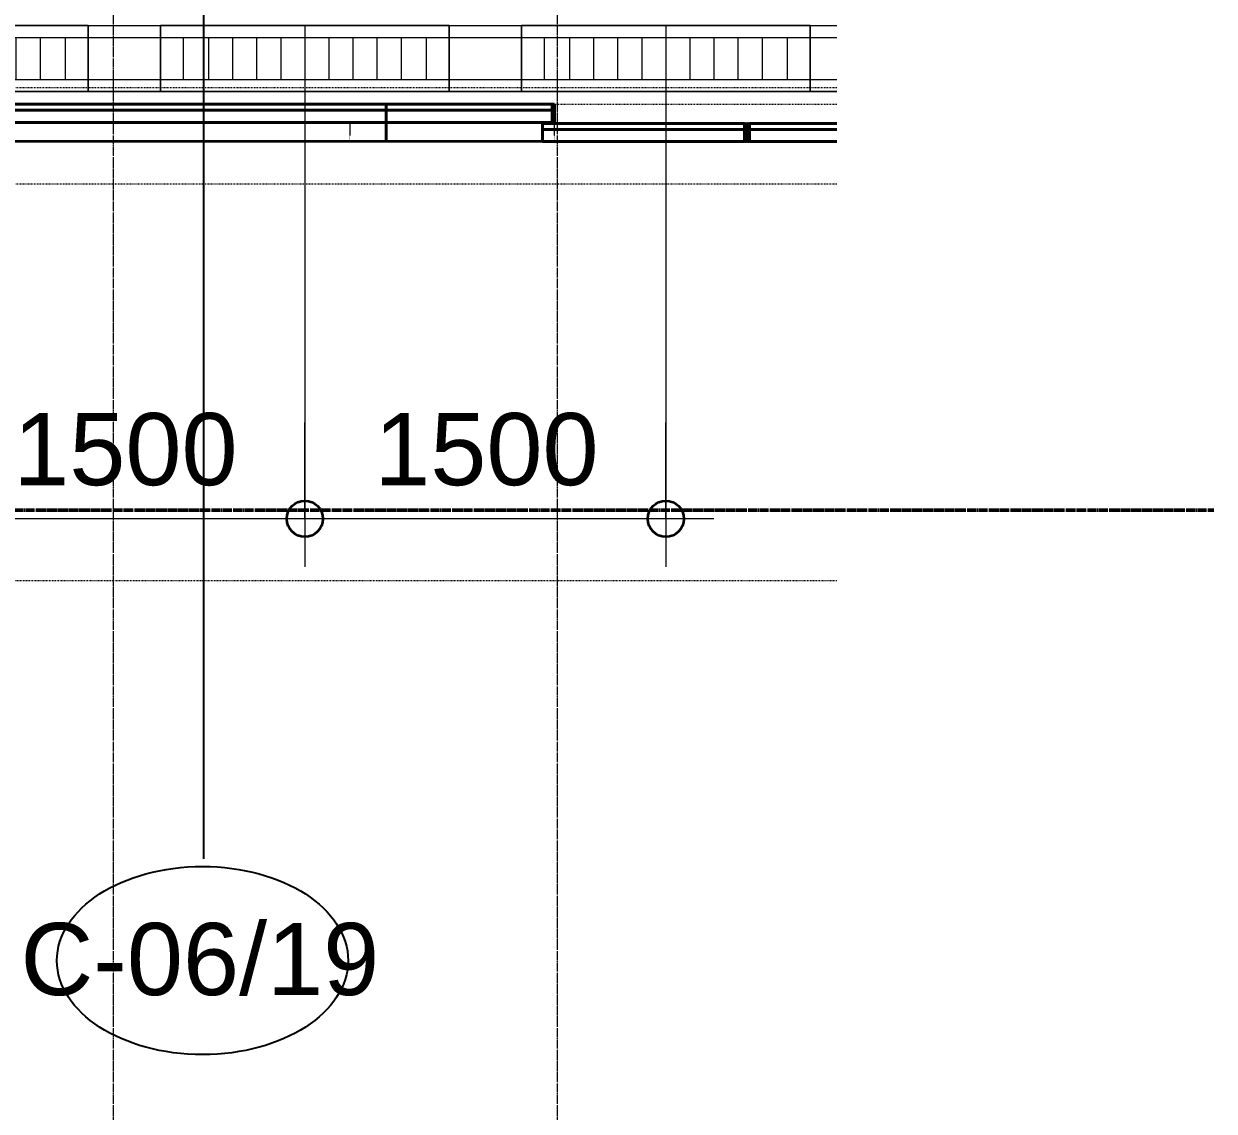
# Model space of a CAD drawing. Header units: millimetres. Extents: x -920221 to -841619, y -18676 to 22445.
# Drawn here: x -849500 to -844554, y -4086 to 434 of the extents above; entities that cross this region are included whole.
import ezdxf

# ---------------------------------------------------------------- set-up
doc = ezdxf.new("R2010")
doc.units = ezdxf.units.MM
for name, pattern in [('DASH', [6.35, 3.175, -3.175]), ('DPA_Grid _ Level 100', [10, 5.5, -1.6, 1.3, -1.6]), ('DPA_Hidden 50', [3, 2, -1]), ('DPA_Hidden 500', [1.4, 0.8, -0.6])]:
    doc.linetypes.add(name, pattern=pattern)
for name, color, linetype, lineweight in [('A-ANNO-DIMS', 1, 'Continuous', 9), ('A-ANNO-DIMS-100', 1, 'Continuous', 9), ('A-ANNO-NOTE', 3, 'Continuous', 25), ('A-DETL', 1, 'Continuous', 70), ('A-GENM', 1, 'Continuous', 9), ('A-GENM-HDLN', 2, 'DPA_Hidden 500', 9), ('A-GLAZ-CURT', 2, 'Continuous', 9), ('G-ANNO-SECL', 3, 'Continuous', 9), ('Q-SPCQ', 2, 'Continuous', 35), ('Q-SPCQ-HDLN', 2, 'DASH', 9), ('S-GRID', 251, 'Continuous', 9)]:
    doc.layers.add(name, color=color, linetype=linetype, lineweight=lineweight)
doc.styles.add('Arial_2', font='arial.ttf', dxfattribs={"height": 300})
doc.dimstyles.new('DPA-DIM-3_0_C-C', dxfattribs={"dimscale": 304.8, "dimtxt": 306.07782, "dimasz": 0.492126, "dimexe": 0.656168, "dimexo": 0.0625, "dimgap": 0.164042, "dimtad": 1, "dimdec": 0, "dimzin": 0, "dimdsep": 46, "dimtxsty": 'Arial_2', "dimblk1": 'DOTBLANK', "dimblk2": 'DOTBLANK', "dimsah": 1, "dimcen": 0.09, "dimdle": 0.656168, "dimadec": 8, "dimazin": 0, "dimtfac": 1, "dimtdec": 4, "dimtix": 1, "dimtmove": 0, "dimatfit": 3, "dimfxl": 1.312336, "dimfxlon": 1, "dimtvp": 1, "dimtolj": 1, "dimtzin": 0, "dimarcsym": 2})

# ---------------------------------------------------------------- blocks, each defined once
blk = doc.blocks.new('DPA_Speciality_PlatformScreenDoor - Length_135300-12767973-4280-01 ENLARGED LOWER PLATFORM LEVEL - REFLECTED CEILING PLAN - SHEET 1')
at = {"layer": 'A-GENM'}
for p, q in [((129089.3, -250), (129157.5, -250)), ((129157.5, -250), (129089.3, -250)), ((129089.9, -250), (129160.3, -250)), ((129160.3, -250), (129089.9, -250)), ((129962.5, -250), (129764.7, -250)), ((129764.7, -250), (129962.5, -250)), ((129857.5, -250), (129767.5, -250)), ((129767.5, -250), (129857.5, -250)), ((129867.5, -250), (129957.5, -250)), ((129957.5, -250), (129867.5, -250)), ((130532.8, -330), (130656.6, -330)), ((130543.4, -330), (130596.5, -330)), ((130592.9, -330), (130646, -330)), ((132032.8, -330), (132156.6, -330)), ((132043.4, -330), (132096.5, -330)), ((132092.9, -330), (132146, -330)), ((134190.3, -330), (134314.1, -330)), ((134200.9, -330), (134254, -330)), ((134250.4, -330), (134303.5, -330)), ((134025, -430), (134025, -380)), ((134025, -380), (135105, -380)), ((135105, -430), (135105, -380)), ((135125, -380), (135125, -1460)), ((135125, -1441.6), (135125, -380)), ((135175, -380), (135175, -1460)), ((135175, -1441.6), (135175, -380)), ((134025, -430), (135105, -430))]:
    blk.add_line(p, q, dxfattribs=at)
blk.add_arc((135105, -380), 1080, 180, 271.0611, dxfattribs=at)
at = {"layer": 'A-GENM-HDLN'}
for p, q in [((130262.5, -175), (130262.5, -250)), ((130262.5, -175), (131112.5, -175)), ((131112.5, -250), (131112.5, -175)), ((130262.5, -250), (131112.5, -250))]:
    blk.add_line(p, q, dxfattribs=at)
at = {"layer": 'Q-SPCQ', "linetype": 'DASH', "lineweight": 9}
blk.add_line((129089.3, 1650), (134300, 1650), dxfattribs=at)
at = {"layer": 'Q-SPCQ'}
for p, q in [((129089.3, -175), (129452.5, -175)), ((129452.5, -175), (129089.3, -175)), ((129422.5, -175), (129089.3, -175)), ((129089.3, -175), (129422.5, -175)), ((129089.3, -175), (129422.5, -175)), ((129422.5, -175), (129089.3, -175)), ((129452.5, -225), (129452.5, -175)), ((129452.5, -225), (129452.5, -175)), ((129452.5, -180), (129452.5, -245)), ((129452.5, -245), (129452.5, -180)), ((129462.5, -245), (129462.5, -180)), ((129462.5, -180), (129462.5, -245)), ((129462.5, -180), (129462.5, -245)), ((129462.5, -245), (129462.5, -180)), ((130312.5, -175), (129472.5, -175)), ((129472.5, -175), (130312.5, -175)), ((129472.5, -175), (129472.5, -225)), ((129472.5, -175), (129472.5, -225)), ((129472.5, -245), (129472.5, -180)), ((129472.5, -180), (129472.5, -245)), ((129502.5, -175), (130282.5, -175)), ((130282.5, -175), (129502.5, -175)), ((130282.5, -175), (129502.5, -175)), ((129502.5, -175), (130282.5, -175)), ((130262.5, -175), (130962.5, -175)), ((130312.5, -225), (130312.5, -175)), ((130312.5, -175), (130312.5, -225)), ((130962.5, -175), (130962.5, -330)), ((130962.5, -175), (133337.5, -175)), ((130962.5, -330), (130962.5, -175)), ((130962.5, -200), (130962.5, -175.9)), ((130962.5, -175.9), (130962.5, -200)), ((133337.5, -330), (133337.5, -175)), ((133337.5, -175), (133337.5, -330)), ((133337.5, -175), (135200, -175)), ((133337.5, -175.9), (133337.5, -200)), ((133337.5, -200), (133337.5, -175.9)), ((135200, -330), (135200, -175)), ((135200, -175.9), (135200, -200)), ((129089.3, -225), (129402.5, -225)), ((129402.5, -225), (129089.3, -225)), ((129452.5, -225), (129089.3, -225)), ((129089.3, -225), (129452.5, -225)), ((129089.3, -225), (129402.5, -225)), ((129402.5, -225), (129089.3, -225)), ((129452.5, -225), (129089.3, -225)), ((129089.3, -225), (129452.5, -225)), ((129089.3, -225), (129452.5, -225)), ((129452.5, -225), (129089.3, -225)), ((129089.3, -225), (129422.5, -225)), ((129422.5, -225), (129089.3, -225)), ((129422.5, -225), (129089.3, -225)), ((129089.3, -225), (129422.5, -225)), ((129452.5, -225), (129452.5, -250)), ((129452.5, -250), (129452.5, -225)), ((129452.5, -250), (129452.5, -225)), ((129452.5, -225), (129452.5, -250)), ((129472.5, -225), (130312.5, -225)), ((130312.5, -225), (129472.5, -225)), ((129472.5, -250), (129472.5, -225)), ((129472.5, -225), (129472.5, -250)), ((130312.5, -225), (129472.5, -225)), ((129472.5, -225), (129472.5, -250)), ((129472.5, -250), (129472.5, -225)), ((129472.5, -225), (130312.5, -225)), ((130312.5, -225), (129472.5, -225)), ((129472.5, -225), (130312.5, -225)), ((130282.5, -225), (129502.5, -225)), ((129502.5, -225), (130282.5, -225)), ((129502.5, -225), (130282.5, -225)), ((130282.5, -225), (129502.5, -225)), ((130262.5, -225), (129522.5, -225)), ((129522.5, -225), (130262.5, -225)), ((130262.5, -225), (129522.5, -225)), ((129522.5, -225), (130262.5, -225)), ((130312.5, -225), (130312.5, -250)), ((130312.5, -225), (130312.5, -250)), ((130312.5, -250), (130312.5, -225)), ((130312.5, -225), (130312.5, -250)), ((130962.5, -305), (130962.5, -200)), ((130962.5, -200), (130962.5, -305)), ((133337.5, -200), (133337.5, -305)), ((133337.5, -305), (133337.5, -200)), ((135200, -200), (135200, -305)), ((129089.3, -250), (129402.5, -250)), ((129402.5, -250), (129089.3, -250)), ((129452.5, -250), (129089.3, -250)), ((129089.3, -250), (129452.5, -250)), ((129089.3, -250), (129402.5, -250)), ((129402.5, -250), (129089.3, -250)), ((129089.3, -250), (129452.5, -250)), ((129452.5, -250), (129089.3, -250)), ((129472.5, -250), (130312.5, -250)), ((130312.5, -250), (129472.5, -250)), ((129472.5, -250), (130312.5, -250)), ((130312.5, -250), (129472.5, -250)), ((130262.5, -250), (129522.5, -250)), ((129522.5, -250), (130262.5, -250)), ((130262.5, -250), (129522.5, -250)), ((129522.5, -250), (130262.5, -250)), ((130262.5, -305), (130262.5, -250)), ((130262.5, -250), (130262.5, -330)), ((130272.5, -255), (130262.5, -255)), ((130262.5, -255), (130262.5, -330)), ((130262.5, -330), (130262.5, -255)), ((130262.5, -255), (130272.5, -255)), ((130272.5, -330), (130272.5, -255)), ((130272.5, -255), (130272.5, -330)), ((130962.5, -255), (130272.5, -255)), ((130272.5, -255), (130962.5, -255)), ((130272.5, -255), (130272.5, -305)), ((130272.5, -255), (130272.5, -305)), ((130322.5, -255), (130902.5, -255)), ((130902.5, -255), (130322.5, -255)), ((130912.5, -255), (130322.5, -255)), ((130322.5, -255), (130912.5, -255)), ((133337.5, -255), (130962.5, -255)), ((130962.5, -255), (133337.5, -255)), ((130962.5, -255), (130962.5, -305)), ((130962.5, -255), (130962.5, -305)), ((130962.5, -305), (130962.5, -255)), ((130962.5, -255), (130962.5, -305)), ((133287.5, -255), (131012.5, -255)), ((131012.5, -255), (133287.5, -255)), ((131022.5, -255), (133277.5, -255)), ((133277.5, -255), (131022.5, -255)), ((133337.5, -305), (133337.5, -255)), ((133337.5, -255), (133337.5, -305)), ((135200, -255), (133337.5, -255)), ((133337.5, -255), (135200, -255)), ((133337.5, -255), (133337.5, -305)), ((133337.5, -255), (133337.5, -305)), ((135150, -255), (133387.5, -255)), ((133387.5, -255), (135150, -255)), ((133397.5, -255), (135140, -255)), ((135140, -255), (133397.5, -255)), ((135200, -305), (135200, -255)), ((135200, -255), (135200, -305)), ((130262.5, -329.1), (130262.5, -305)), ((130262.5, -330), (130962.5, -330)), ((130262.5, -330), (130272.5, -330)), ((130272.5, -330), (130262.5, -330)), ((130962.5, -305), (130272.5, -305)), ((130272.5, -305), (130952.5, -305)), ((130272.5, -305), (130272.5, -330)), ((130272.5, -305), (130272.5, -330)), ((130272.5, -305), (130952.5, -305)), ((130952.5, -305), (130272.5, -305)), ((130272.5, -330), (130272.5, -305)), ((130272.5, -305), (130272.5, -330)), ((130962.5, -305), (130272.5, -305)), ((130272.5, -305), (130962.5, -305)), ((130952.5, -330), (130272.5, -330)), ((130272.5, -330), (130962.5, -330)), ((130272.5, -330), (130952.5, -330)), ((130952.5, -330), (130272.5, -330)), ((130902.5, -305), (130322.5, -305)), ((130322.5, -305), (130902.5, -305)), ((130902.5, -305), (130322.5, -305)), ((130322.5, -305), (130902.5, -305)), ((130912.5, -305), (130322.5, -305)), ((130322.5, -305), (130912.5, -305)), ((130322.5, -305), (130902.5, -305)), ((130902.5, -305), (130322.5, -305)), ((130902.5, -330), (130322.5, -330)), ((130322.5, -330), (130902.5, -330)), ((130902.5, -330), (130322.5, -330)), ((130322.5, -330), (130902.5, -330)), ((130952.5, -305), (130962.5, -305)), ((130962.5, -330), (130952.5, -330)), ((130962.5, -329.1), (130962.5, -305)), ((133337.5, -305), (130962.5, -305)), ((130962.5, -305), (130972.5, -305)), ((130962.5, -330), (130962.5, -305)), ((130962.5, -305), (130962.5, -330)), ((133337.5, -305), (130962.5, -305)), ((130962.5, -305), (133337.5, -305)), ((130962.5, -305), (130962.5, -329.1)), ((130962.5, -330), (130962.5, -305)), ((130962.5, -305), (130962.5, -330)), ((130962.5, -330), (133337.5, -330)), ((130972.5, -330), (130962.5, -330)), ((130962.5, -330), (133337.5, -330)), ((130972.5, -305), (133327.5, -305)), ((130972.5, -305), (133327.5, -305)), ((133327.5, -305), (130972.5, -305)), ((133327.5, -330), (130972.5, -330)), ((130972.5, -330), (133327.5, -330)), ((133327.5, -330), (130972.5, -330)), ((133287.5, -305), (131012.5, -305)), ((131012.5, -305), (133287.5, -305)), ((133277.5, -305), (131022.5, -305)), ((131022.5, -305), (133277.5, -305)), ((133277.5, -305), (131022.5, -305)), ((131022.5, -305), (133277.5, -305)), ((131022.5, -305), (133277.5, -305)), ((133277.5, -305), (131022.5, -305)), ((133277.5, -330), (131022.5, -330)), ((131022.5, -330), (133277.5, -330)), ((133277.5, -330), (131022.5, -330)), ((131022.5, -330), (133277.5, -330)), ((133327.5, -305), (133337.5, -305)), ((133337.5, -330), (133327.5, -330)), ((133337.5, -305), (133337.5, -329.1)), ((133337.5, -330), (133337.5, -305)), ((133337.5, -305), (133337.5, -330)), ((133337.5, -329.1), (133337.5, -305)), ((135200, -305), (133337.5, -305)), ((133337.5, -305), (133347.5, -305)), ((133337.5, -330), (133337.5, -305)), ((133337.5, -305), (133337.5, -330)), ((135200, -305), (133337.5, -305)), ((133337.5, -305), (135200, -305)), ((133337.5, -330), (135200, -330)), ((133347.5, -330), (133337.5, -330)), ((133337.5, -330), (135200, -330)), ((133347.5, -305), (135190, -305)), ((133347.5, -305), (135190, -305)), ((135190, -305), (133347.5, -305)), ((135190, -330), (133347.5, -330)), ((133347.5, -330), (135190, -330)), ((135190, -330), (133347.5, -330)), ((135150, -305), (133387.5, -305)), ((133387.5, -305), (135150, -305)), ((135140, -305), (133397.5, -305)), ((133397.5, -305), (135140, -305)), ((135140, -305), (133397.5, -305)), ((133397.5, -305), (135140, -305)), ((133397.5, -305), (135140, -305)), ((135140, -305), (133397.5, -305)), ((135140, -330), (133397.5, -330)), ((133397.5, -330), (135140, -330)), ((135140, -330), (133397.5, -330)), ((133397.5, -330), (135140, -330)), ((135125, -330), (135125, -380)), ((135125, -330), (135150, -330)), ((135150, -330), (135125, -330)), ((135150, -380), (135150, -330)), ((135150, -330), (135150, -380)), ((135200, -330), (135150, -330)), ((135150, -380), (135150, -330)), ((135150, -330), (135150, -380)), ((135190, -305), (135200, -305)), ((135200, -330), (135190, -330)), ((135200, -305), (135200, -329.1)), ((135200, -330), (135200, -305)), ((135200, -305), (135200, -330)), ((135200, -380), (135200, -330)), ((135125, -380), (135125, -1450)), ((135125, -380), (135150, -380)), ((135125, -380), (135150, -380)), ((135150, -380), (135125, -380)), ((135150, -380), (135125, -380)), ((135150, -1450), (135150, -380)), ((135150, -380), (135150, -1450)), ((135150, -1450), (135150, -380)), ((135150, -380), (135150, -1450)), ((135150, -380), (135175, -380)), ((135150, -380), (135175, -380)), ((135200, -380), (135150, -380)), ((135200, -380), (135150, -380)), ((135175, -1450), (135175, -380)), ((135125, -400), (135125, -1430)), ((135125, -1430), (135125, -400)), ((135125, -400), (135125, -1430)), ((135125, -1430), (135125, -400)), ((135150, -400), (135150, -1430)), ((135150, -1430), (135150, -400)), ((135150, -400), (135150, -1430)), ((135150, -1430), (135150, -400)), ((135150, -410), (135150, -1420)), ((135150, -1420), (135150, -410)), ((135150, -410), (135150, -1420)), ((135150, -1420), (135150, -410)), ((135150, -1420), (135150, -410)), ((135150, -410), (135150, -1420)), ((135175, -1420), (135175, -410)), ((135175, -410), (135175, -1420)), ((135175, -410), (135175, -1420)), ((135175, -1420), (135175, -410)), ((135125, -1450), (135150, -1450)), ((135125, -1460), (135125, -1510)), ((135150, -1460), (135125, -1460)), ((135130, -1450), (135170, -1450)), ((135170, -1460), (135130, -1460)), ((135150, -1450), (135175, -1450)), ((135150, -1460), (135150, -1510)), ((135150, -1510), (135150, -1460)), ((135200, -1460), (135150, -1460)), ((135150, -1460), (135150, -1510)), ((135150, -1510), (135150, -1460)), ((135200, -1510), (135200, -1460)), ((135150, -1510), (135125, -1510)), ((135150, -1510), (135125, -1510)), ((135200, -1510), (135150, -1510)), ((135200, -1510), (135150, -1510))]:
    blk.add_line(p, q, dxfattribs=at)
for centre, radius, start, end in [((129457.5, -180), 5, 0, 180), ((129457.5, -180), 5, 135, 180), ((129457.5, -180), 5, 60, 120), ((129457.5, -180), 5, 360, 30), ((129467.5, -180), 5, 0, 180), ((129467.5, -180), 5, 150, 180), ((129467.5, -180), 5, 60, 120), ((129467.5, -180), 5, 0, 45), ((129457.5, -245), 5, 180, 210), ((129457.5, -245), 5, 180, 0), ((129457.5, -245), 5, 330, 0), ((129467.5, -245), 5, 180, 210), ((129467.5, -245), 5, 180, 360), ((129467.5, -245), 5, 330, 360), ((129457.5, -245), 5, 240, 300), ((129467.5, -245), 5, 240, 300), ((135115, -370), 10, 90, 270), ((135115, -370), 10, 90, 270), ((135115, -370), 10, 90, 270), ((135115, -370), 10, 90, 270), ((135115, -370), 10, 270, 90), ((135115, -370), 10, 270, 90), ((135115, -370), 10, 270, 90), ((135115, -370), 10, 270, 90), ((135130, -1455), 5, 90, 270), ((135170, -1455), 5, 270, 90)]:
    blk.add_arc(centre, radius, start, end, dxfattribs=at)
at = {"layer": 'Q-SPCQ-HDLN'}
for p, q in [((135200, 0), (129089.3, 0)), ((135200, -1510), (135200, 0)), ((135200, -330), (129089.3, -330)), ((135200, -400), (129089.3, -400))]:
    blk.add_line(p, q, dxfattribs=at)
blk = doc.blocks.new('DPA_CP_Metal Ceiling Panel1 - Horizontal with Gap-13297912-4280-01 ENLARGED LOWER PLATFORM LEVEL - REFLECTED CEILING PLAN - SHEET 1')
at = {"layer": 'A-GLAZ-CURT'}
for p, q in [((-846232.4, 151.5), (-846232.4, 426.5)), ((-846232.4, 151.5), (-846232.4, 426.5)), ((-846232.4, 426.5), (-846121.6, 426.5)), ((-846232.4, 426.5), (-846121.6, 426.5)), ((-846232.4, 151.5), (-846232.4, 426.5)), ((-846232.4, 376.5), (-846121.6, 376.5)), ((-846232.4, 201.5), (-846121.6, 201.5)), ((-846232.4, 151.5), (-846121.6, 151.5)), ((-846121.6, 151.5), (-846232.4, 151.5)), ((-846121.6, 151.5), (-846232.4, 151.5))]:
    blk.add_line(p, q, dxfattribs=at)
blk = doc.blocks.new('DPA_CP_Metal Ceiling Luminaire2 - Linear Luminaire-12404975-4280-01 ENLARGED LOWER PLATFORM LEVEL - REFLECTED CEILING PLAN - SHEET 1')
at = {"layer": 'A-GLAZ-CURT'}
for p, q in [((-847432.4, 151.5), (-847432.4, 426.5)), ((-847432.4, 426.5), (-846232.4, 426.5)), ((-847432.4, 426.5), (-847432.4, 151.5)), ((-846232.4, 426.5), (-847432.4, 426.5)), ((-847432.4, 426.5), (-846232.4, 426.5)), ((-846232.4, 426.5), (-846232.4, 151.5)), ((-846232.4, 151.5), (-846232.4, 426.5)), ((-847432.4, 389), (-847432.4, 151.5)), ((-847432.4, 376.5), (-846232.4, 376.5)), ((-846232.4, 389), (-846232.4, 151.5)), ((-847432.4, 201.5), (-846232.4, 201.5)), ((-846232.4, 151.5), (-847432.4, 151.5)), ((-846232.4, 151.5), (-847432.4, 151.5)), ((-847432.4, 151.5), (-846232.4, 151.5))]:
    blk.add_line(p, q, dxfattribs=at)
at = {"layer": 'A-GLAZ-CURT', "linetype": 'DPA_Hidden 50'}
for p, q in [((-847337.4, 376.5), (-847337.4, 201.5)), ((-847232.4, 376.5), (-847232.4, 201.5)), ((-847132.4, 376.5), (-847132.4, 201.5)), ((-847032.4, 376.5), (-847032.4, 201.5)), ((-846932.4, 376.5), (-846932.4, 201.5)), ((-846832.4, 376.5), (-846832.4, 201.5)), ((-846732.4, 376.5), (-846732.4, 201.5)), ((-846632.4, 376.5), (-846632.4, 201.5)), ((-846532.4, 376.5), (-846532.4, 201.5)), ((-846432.4, 376.5), (-846432.4, 201.5)), ((-846327.4, 376.5), (-846327.4, 201.5))]:
    blk.add_line(p, q, dxfattribs=at)
blk = doc.blocks.new('DPA_CP_Metal Ceiling Panel1 - Horizontal with Gap-V2-4280-01 ENLARGED LOWER PLATFORM LEVEL - REFLECTED CEILING PLAN - SHEET 1')
at = {"layer": 'A-GLAZ-CURT'}
for p, q in [((-849232.4, 151.5), (-849232.4, 426.5)), ((-849232.4, 151.5), (-849232.4, 426.5)), ((-849232.4, 426.5), (-848932.4, 426.5)), ((-849232.4, 426.5), (-848932.4, 426.5)), ((-849232.4, 151.5), (-849232.4, 426.5)), ((-848932.4, 151.5), (-848932.4, 426.5)), ((-848932.4, 426.5), (-848932.4, 151.5)), ((-848932.4, 426.5), (-848932.4, 151.5)), ((-849232.4, 376.5), (-848932.4, 376.5)), ((-849232.4, 201.5), (-848932.4, 201.5)), ((-849232.4, 151.5), (-848932.4, 151.5)), ((-848932.4, 151.5), (-849232.4, 151.5)), ((-848932.4, 151.5), (-849232.4, 151.5))]:
    blk.add_line(p, q, dxfattribs=at)
blk = doc.blocks.new('Ceiling Tags - Ceiling Tags-9510765-4280-01 ENLARGED LOWER PLATFORM LEVEL - REFLECTED CEILING PLAN - SHEET 1')
at = {"layer": 'A-ANNO-NOTE'}
blk.add_ellipse((0, 0), major_axis=(6.049, 0), ratio=0.646436, dxfattribs=at)
blk = doc.blocks.new('DIMBLOCK43-4280-01 ENLARGED LOWER PLATFORM LEVEL - REFLECTED CEILING PLAN - SHEET 1')
at = {"layer": 'A-ANNO-DIMS-100'}
for p, q in [((-848332.4, -1223.5), (-848332.4, -1823.5)), ((-848332.4, -1623.5), (-848332.4, -1223.5)), ((-846832.4, -1223.5), (-846832.4, -1823.5)), ((-846832.4, -1623.5), (-846832.4, -1223.5)), ((-846632.4, -1623.5), (-848332.4, -1623.5))]:
    blk.add_line(p, q, dxfattribs=at)
at = {"layer": 'A-ANNO-DIMS-100', "lineweight": 35}
for centre in [(-848332.4, -1623.5), (-846832.4, -1623.5)]:
    blk.add_circle(centre, 75, dxfattribs=at)
at = {"layer": 'A-ANNO-DIMS-100', "color": 0, "insert": (-848043.8, -1184.1), "char_height": 300, "width": 1107.531, "attachment_point": 1, "line_spacing_factor": 0.941778, "style": 'Arial_2'}
blk.add_mtext('1500', dxfattribs=at)
blk = doc.blocks.new('_DotBlank')
at = {"color": 0, "linetype": 'ByBlock', "lineweight": -2}
blk.add_line((-0.5, 0), (-1, 0), dxfattribs=at)
blk.add_circle((0, 0), 0.5, dxfattribs=at)
blk = doc.blocks.new('DIMBLOCK44-4280-01 ENLARGED LOWER PLATFORM LEVEL - REFLECTED CEILING PLAN - SHEET 1')
at = {"layer": 'A-ANNO-DIMS-100'}
for p, q in [((-849832.4, -1223.5), (-849832.4, -1823.5)), ((-849832.4, -1623.5), (-849832.4, -1223.5)), ((-848332.4, -1223.5), (-848332.4, -1823.5)), ((-848332.4, -1623.5), (-848332.4, -1223.5)), ((-848332.4, -1623.5), (-849832.4, -1623.5))]:
    blk.add_line(p, q, dxfattribs=at)
at = {"layer": 'A-ANNO-DIMS-100', "lineweight": 35}
for centre in [(-849832.4, -1623.5), (-848332.4, -1623.5)]:
    blk.add_circle(centre, 75, dxfattribs=at)
at = {"layer": 'A-ANNO-DIMS-100', "color": 0, "insert": (-849543.8, -1184.1), "char_height": 300, "width": 1107.531, "attachment_point": 1, "line_spacing_factor": 0.941778, "style": 'Arial_2'}
blk.add_mtext('1500', dxfattribs=at)

msp = doc.modelspace()

# ---------------------------------------------------------------- linework, layer by layer
at = {"layer": 'A-ANNO-NOTE'}
msp.add_line((-848753.2, 3275.7), (-848753.2, -3037.6), dxfattribs=at)
at = {"layer": 'A-DETL', "color": 55, "linetype": 'DPA_Hidden 50', "lineweight": 9}
for p, q in [((-848332.4, 428), (-848332.4, -1392)), ((-846832.4, 428), (-846832.4, -1392))]:
    msp.add_line(p, q, dxfattribs=at)
at = {"layer": 'G-ANNO-SECL', "linetype": 'DPA_Grid _ Level 100', "lineweight": 50}
msp.add_line((-918410.5, -1588.3), (-844553.5, -1588.3), dxfattribs=at)
at = {"layer": 'S-GRID', "linetype": 'DPA_Grid _ Level 100'}
for p, q in [((-849127.4, -17805.7), (-849127.4, 20540.3)), ((-847282.4, -17805.7), (-847282.4, 20540.3))]:
    msp.add_line(p, q, dxfattribs=at)

# ---------------------------------------------------------------- block references
at = {"layer": 'A-ANNO-NOTE', "xscale": 100, "yscale": 100, "zscale": 100}
msp.add_blockref('Ceiling Tags - Ceiling Tags-9510765-4280-01 ENLARGED LOWER PLATFORM LEVEL - REFLECTED CEILING PLAN - SHEET 1', (-848757.3, -3459.6), dxfattribs=at)
at = {"layer": 'A-GLAZ-CURT'}
for name, p in [('DPA_CP_Metal Ceiling Luminaire2 - Linear Luminaire-12404975-4280-01 ENLARGED LOWER PLATFORM LEVEL - REFLECTED CEILING PLAN - SHEET 1', (-3000, 0)), ('DPA_CP_Metal Ceiling Luminaire2 - Linear Luminaire-12404975-4280-01 ENLARGED LOWER PLATFORM LEVEL - REFLECTED CEILING PLAN - SHEET 1', (-3000, 0)), ('DPA_CP_Metal Ceiling Luminaire2 - Linear Luminaire-12404975-4280-01 ENLARGED LOWER PLATFORM LEVEL - REFLECTED CEILING PLAN - SHEET 1', (-3000, 0)), ('DPA_CP_Metal Ceiling Panel1 - Horizontal with Gap-V2-4280-01 ENLARGED LOWER PLATFORM LEVEL - REFLECTED CEILING PLAN - SHEET 1', (0, 0)), ('DPA_CP_Metal Ceiling Panel1 - Horizontal with Gap-V2-4280-01 ENLARGED LOWER PLATFORM LEVEL - REFLECTED CEILING PLAN - SHEET 1', (0, 0)), ('DPA_CP_Metal Ceiling Panel1 - Horizontal with Gap-V2-4280-01 ENLARGED LOWER PLATFORM LEVEL - REFLECTED CEILING PLAN - SHEET 1', (0, 0)), ('DPA_CP_Metal Ceiling Luminaire2 - Linear Luminaire-12404975-4280-01 ENLARGED LOWER PLATFORM LEVEL - REFLECTED CEILING PLAN - SHEET 1', (-1500, 0)), ('DPA_CP_Metal Ceiling Luminaire2 - Linear Luminaire-12404975-4280-01 ENLARGED LOWER PLATFORM LEVEL - REFLECTED CEILING PLAN - SHEET 1', (-1500, 0)), ('DPA_CP_Metal Ceiling Luminaire2 - Linear Luminaire-12404975-4280-01 ENLARGED LOWER PLATFORM LEVEL - REFLECTED CEILING PLAN - SHEET 1', (-1500, 0)), ('DPA_CP_Metal Ceiling Panel1 - Horizontal with Gap-V2-4280-01 ENLARGED LOWER PLATFORM LEVEL - REFLECTED CEILING PLAN - SHEET 1', (1500, 0)), ('DPA_CP_Metal Ceiling Panel1 - Horizontal with Gap-V2-4280-01 ENLARGED LOWER PLATFORM LEVEL - REFLECTED CEILING PLAN - SHEET 1', (1500, 0)), ('DPA_CP_Metal Ceiling Panel1 - Horizontal with Gap-V2-4280-01 ENLARGED LOWER PLATFORM LEVEL - REFLECTED CEILING PLAN - SHEET 1', (1500, 0)), ('DPA_CP_Metal Ceiling Luminaire2 - Linear Luminaire-12404975-4280-01 ENLARGED LOWER PLATFORM LEVEL - REFLECTED CEILING PLAN - SHEET 1', (0, 0)), ('DPA_CP_Metal Ceiling Luminaire2 - Linear Luminaire-12404975-4280-01 ENLARGED LOWER PLATFORM LEVEL - REFLECTED CEILING PLAN - SHEET 1', (0, 0)), ('DPA_CP_Metal Ceiling Luminaire2 - Linear Luminaire-12404975-4280-01 ENLARGED LOWER PLATFORM LEVEL - REFLECTED CEILING PLAN - SHEET 1', (0, 0)), ('DPA_CP_Metal Ceiling Panel1 - Horizontal with Gap-13297912-4280-01 ENLARGED LOWER PLATFORM LEVEL - REFLECTED CEILING PLAN - SHEET 1', (0, 0)), ('DPA_CP_Metal Ceiling Panel1 - Horizontal with Gap-13297912-4280-01 ENLARGED LOWER PLATFORM LEVEL - REFLECTED CEILING PLAN - SHEET 1', (0, 0)), ('DPA_CP_Metal Ceiling Panel1 - Horizontal with Gap-13297912-4280-01 ENLARGED LOWER PLATFORM LEVEL - REFLECTED CEILING PLAN - SHEET 1', (0, 0))]:
    msp.add_blockref(name, p, dxfattribs=at)
at = {"layer": 'Q-SPCQ', "rotation": 180}
msp.add_blockref('DPA_Speciality_PlatformScreenDoor - Length_135300-12767973-4280-01 ENLARGED LOWER PLATFORM LEVEL - REFLECTED CEILING PLAN - SHEET 1', (-717032.4, -231), dxfattribs=at)

# ---------------------------------------------------------------- texts
at = {"layer": 'A-ANNO-NOTE', "lineweight": 9, "insert": (-849513.7, -3303.3), "char_height": 300, "width": 1835.864, "attachment_point": 1, "style": 'Arial_2'}
msp.add_mtext('C-06/19', dxfattribs=at)

# ---------------------------------------------------------------- dimensions: what is measured, and where the dimension line sits
at = {"layer": 'A-ANNO-DIMS'}
for base, p1, p2, picture, middle in [((-849832.4, -1623.5), (-848332.4, -1223.5), (-849832.4, -1223.5), 'DIMBLOCK44-4280-01 ENLARGED LOWER PLATFORM LEVEL - REFLECTED CEILING PLAN - SHEET 1', (-849082.4, -1420.4)), ((-848332.4, -1623.5), (-846832.4, -1223.5), (-848332.4, -1223.5), 'DIMBLOCK43-4280-01 ENLARGED LOWER PLATFORM LEVEL - REFLECTED CEILING PLAN - SHEET 1', (-847582.4, -1420.4))]:
    dim = msp.add_linear_dim(base=base, p1=p1, p2=p2, dimstyle='DPA-DIM-3_0_C-C', override={"dimpost": '<>', "dimfxl": 1500}, dxfattribs=at)
    dim.commit()
    dim.dimension.update_dxf_attribs({"geometry": picture, "text_midpoint": middle})

doc.saveas('drawing.dxf')
